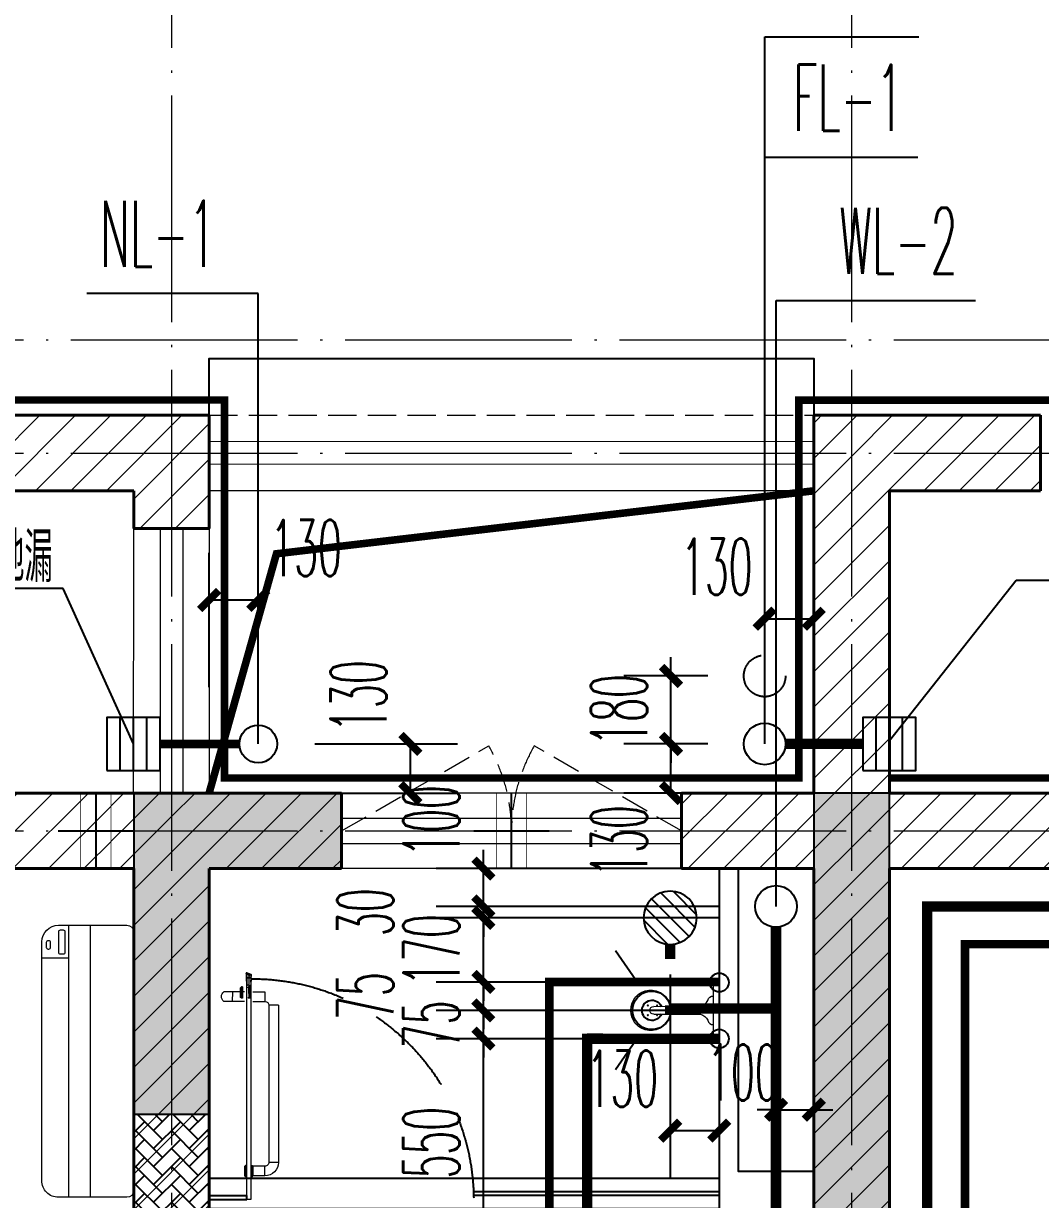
# Model space of a CAD drawing. Extents: x 27938 to 650306, y -92720 to 1524912.
# Drawn here: x 276525 to 279217, y 112030 to 115143 of the extents above; entities that cross this region are included whole.
import ezdxf

# ---------------------------------------------------------------- set-up
doc = ezdxf.new("R2010")
doc.units = 0
doc.header["$LTSCALE"] = 1000
doc.header["$MEASUREMENT"] = 0
doc.linetypes.add('DASH', pattern=[0.35, 0.25, -0.1])
doc.linetypes.add('DOTE', pattern=[2.42, 2, -0.2, 0.02, -0.2])
for name, color, linetype in [('COLUMN', 9, 'Continuous'), ('DIM_凝结', 3, 'Continuous'), ('DIM_废水', 3, 'Continuous'), ('DIM_污水', 3, 'Continuous'), ('DIM_雨水', 3, 'Continuous'), ('EQUIP_地漏', 7, 'Continuous'), ('IP-bath&kitchen-JOHNSON', 4, 'Continuous'), ('P-bath&kitchen-JOHNSON', 4, 'Continuous'), ('PIPE-凝结', 150, 'N'), ('PIPE-废水', 31, 'F'), ('PIPE-污水', 2, 'W'), ('PIPE-热给水', 5, 'RJ1'), ('PIPE-给水', 3, 'J1'), ('TWT_DIM', 3, 'Continuous'), ('TWT_LEAD', 3, 'Continuous'), ('VPIPE-凝结', 150, 'Continuous'), ('VPIPE-废水', 31, 'Continuous'), ('VPIPE-污水', 2, 'W'), ('VPIPE-热给水', 5, 'RJ1'), ('VPIPE-给水', 3, 'TG_J'), ('VPIPE-雨水', 4, 'DASH'), ('保温', 6, 'Continuous'), ('机电标识类', 1, 'Continuous'), ('看线', 251, 'Continuous')]:
    doc.layers.add(name, color=color, linetype=linetype)
for name, color, linetype, lineweight in [('DOTE', 19, 'DOTE', 9), ('LVTRY', 1, 'Continuous', 13), ('PUB_HATCH', 8, 'Continuous', 9), ('WALL', 9, 'Continuous', 40), ('WINDOW', 8, 'Continuous', 15), ('平面-栏杆', 135, 'Continuous', 15), ('平面-看线', 45, 'Continuous', 15), ('平面-空调室内机', 176, 'Continuous', 9), ('平面-空调预留孔', 173, 'Continuous', 15), ('空调', 76, 'Continuous', 13)]:
    doc.layers.add(name, color=color, linetype=linetype, lineweight=lineweight)
doc.styles.add('_TCH_DIM_T3', font='SIMPLEX.shx', dxfattribs={"width": 0.494118, "bigfont": 'GBCBIG.shx'})
doc.styles.add('_TWT_SERIAL', font='simplex.shx', dxfattribs={"width": 0.6, "oblique": 10, "height": 3, "bigfont": 'aadri.shx'})
doc.styles.get("Standard").update_dxf_attribs({"font": 'gbenor.shx', "bigfont": 'gbcbig.shx'})
doc.styles.add('TG_LINETYPE', font='SIMPLEX', dxfattribs={"width": 0.8, "height": 3, "bigfont": 'HZTXT'})
doc.linetypes.add('F', pattern='A,3,-0.2,["F",Standard,S=0.25,R=0,X=-0.1,Y=-0.115],-0.2', length=3.4)
doc.linetypes.add('J1', pattern='A,3,-0.2,["J1",Standard,S=0.25,R=0,X=-0.1,Y=-0.115],-0.35', length=3.55)
doc.linetypes.add('N', pattern='A,3,-0.2,["N",Standard,S=0.25,R=0,X=-0.1,Y=-0.115],-0.2', length=3.4)
doc.linetypes.add('RJ1', pattern='A,3,-0.2,["RJ1",Standard,S=0.25,R=0,X=-0.1,Y=-0.115],-0.5', length=3.7)
doc.linetypes.add('TG_J', pattern='A,2,-0.22,["J",TG_LINETYPE,S=0.1,R=0,X=-0.18,Y=-0.15],0', length=2.22)
doc.linetypes.add('W', pattern='A,3,-0.2,["W",Standard,S=0.25,R=0,X=-0.1,Y=-0.115],-0.2', length=3.4)
doc.dimstyles.new('_TWT_ARCH&&50', dxfattribs={"dimtxt": 148.75, "dimasz": 50, "dimexe": 125, "dimexo": 150, "dimgap": 63.125, "dimtad": 1, "dimdec": 0, "dimzin": 0, "dimdsep": 46, "dimtxsty": '_TCH_DIM_T3', "dimblk": 'ARCHTICK', "dimcen": 0.09, "dimclrt": 7, "dimazin": 2, "dimtfac": 1, "dimtdec": 0, "dimtix": 1, "dimtmove": 2, "dimatfit": 3, "dimfxl": 1, "dimtolj": 1, "dimtzin": 0, "dimarcsym": 0})
pattern_1 = [(45, (0, 47.75), (-47.022601, 47.022601), [])]

# ---------------------------------------------------------------- blocks, each defined once
blk = doc.blocks.new('FGDGDRGSDGDG')
at = {"layer": 'DOTE', "linetype": 'DOTE', "ltscale": 0.3}
for p, q in [((494982.5, 529998.5), (494982.5, 522348.5)), ((496782.5, 529998.5), (496782.5, 513948.5)), ((488182.5, 526448.5), (546982.5, 526448.5)), ((488182.5, 526148.5), (546982.5, 526148.5)), ((488182.5, 525148.5), (546982.5, 525148.5))]:
    blk.add_line(p, q, dxfattribs=at)
blk = doc.blocks.new('rrrrrrrrrrrra')
at = {"color": 0}
for p, q in [((252.6, 483.7), (-87.4, 483.7)), ((-112.4, 458.7), (-112.4, 324.3)), ((277.6, 324.3), (277.6, 458.7)), ((-112.4, 324.3), (-63.7, -103.4)), ((277.6, 324.3), (227.5, -115.6)), ((-59.1, 271.1), (224.3, 271.1)), ((-20.6, 232.4), (-34.2, 153.6)), ((185.8, 232.4), (-20.6, 232.4)), ((185.8, 232.4), (199.4, 153.6)), ((191.3, 200.5), (-26.1, 200.5))]:
    blk.add_line(p, q, dxfattribs=at)
for centre, radius, start, end in [((-87.4, 458.7), 25, 90, 180), ((252.6, 458.7), 25, 0, 90), ((-59.1, 324.3), 53.3, 180, 270), ((224.3, 324.3), 53.3, 270, 0), ((-322.6, 209.8), 293.8, 333.5369, 351.4828), ((487.8, 209.8), 293.8, 188.5172, 206.4631), ((149, -3.2), 224.1, 158.5202, 180), ((16.2, -3.2), 224.1, 0, 21.4798), ((83.8, -63.6), 152.8, 195.0773, 340.1181)]:
    blk.add_arc(centre, radius, start, end, dxfattribs=at)
blk = doc.blocks.new('A$C1E0F638F')
at = {"color": 0}
for points in [[(499.7, 435.1), (499.7, 85.1), (0, 85.1), (0, 435.1)], [(269.9, 30), (229.9, 30), (229.9, 195), (269.9, 195)], [(119.9, 0), (179.9, 0), (179.9, 60), (119.9, 60)], [(146.9, 55), (152.9, 55), (152.9, 5), (146.9, 5)], [(379.9, 0), (319.9, 0), (319.9, 60), (379.9, 60)], [(352.9, 55), (346.9, 55), (346.9, 5), (352.9, 5)], [(229.9, 30), (269.9, 30), (269.9, 10), (229.9, 10)]]:
    blk.add_lwpolyline(points, close=True, dxfattribs=at)
blk.add_lwpolyline([(269.9, 60), (279.9, 60), (279.9, 0), (219.9, 0), (219.9, 60), (229.9, 60)], dxfattribs=at)
blk.add_circle((249.9, 236.3), 26, dxfattribs=at)
blk = doc.blocks.new('135')
blk.add_hatch(color=0).paths.add_polyline_path([(4.8, 1.8), (3.6, -1), (-4.7, 2.5), (-3.5, 5.3)])
at = {"color": 0}
for p, q in [((0, 0), (0, 39.1)), ((5, 10.9), (5, 32.3)), ((-6.3, 2.6), (5.4, -2.3)), ((-5.7, 2.9), (-5.2, 2.7)), ((-5.6, 18.9), (-3.4, 19.4)), ((-3.4, 19.4), (-5.5, 19.4)), ((5.2, 10.9), (-5.3, 10.9)), ((5.2, 9.7), (-5.2, 9.7)), ((-5.2, 2.7), (-3.8, 5.9)), ((-5, 10.9), (-5, 30.5)), ((-3.8, 5.9), (5.4, 2.1)), ((5.6, 18.9), (3.4, 19.3)), ((3.4, 19.3), (5.6, 19.3)), ((4.1, -1.2), (5.4, 2.1)), ((4.1, -1.2), (5.7, -1.8))]:
    blk.add_line(p, q, dxfattribs=at)
for centre, radius, start, end in [((6.2, 15.8), 13.5, 151.0147, 204.8403), ((13.5, 4.2), 20.5, 163.0924, 182.0012), ((-6, 3.6), 1, 184.2275, 248.4661), ((8.6, 15.5), 14.6, 166.278, 198.0953), ((13.5, 4.2), 19.5, 163.7443, 182.5269), ((-5.5, 3.3), 0.5, 181.9385, 247.2597), ((-5.2, 22.1), 0.5, 335.7643, 151.0147), ((3.8, 18.1), 9.42, 155.7643, 171.9773), ((5.2, 22.3), 0.5, 29.8425, 204.574), ((-5.9, 17.2), 11.7, 10.475, 24.574), ((29.1, 6.7), 24, 172.9439, 199.2318), ((-6.3, 15.4), 12.4, 338.6449, 16.0476), ((-6, 15.8), 13.4, 334.9111, 29.8425), ((26.4, 6.3), 20.6, 169.1454, 199.9526), ((5.9, -1.2), 1.17, 247.4597, 19.9526), ((5.9, -1.4), 0.5, 247.4597, 19.2318)]:
    blk.add_arc(centre, radius, start, end, dxfattribs=at)
blk.add_open_spline([(-5, 30.5), (-4.1, 31.3), (-2.3, 33), (0.9, 29.2), (3.5, 31.1), (5, 32.3)], degree=3, knots=[0, 0, 0, 0, 3.066329, 6.218313, 11.124135, 11.124135, 11.124135, 11.124135], dxfattribs=at)
blk = doc.blocks.new('SDFAWERAWER')
at = {"layer": 'LVTRY', "color": 0}
for p, q in [((593987.8, -1242190.5), (593978.2, -1242214)), ((594017.1, -1242202.5), (593987.8, -1242190.5)), ((594015.8, -1242220.4), (594027.2, -1242192.7)), ((594022.6, -1242211.4), (594029.8, -1242193.8)), ((594025.4, -1242210.8), (594031.1, -1242196.8)), ((594027.2, -1242192.7), (594033, -1242195.1)), ((594029.8, -1242193.8), (594031.1, -1242196.8)), ((594032.2, -1242197.2), (594033, -1242195.1)), ((594033, -1242195.1), (594034, -1242197.4)), ((594033.8, -1242197.9), (594034, -1242197.4)), ((593941.2, -1242210.1), (593783.7, -1242594.8)), ((593964.6, -1242219.7), (593807.2, -1242604.4)), ((593941.2, -1242210.1), (593964.6, -1242219.7)), ((594007.5, -1242226), (593978.2, -1242214)), ((594015.8, -1242220.4), (594021.7, -1242222.8)), ((594025.7, -1242203.9), (594018.5, -1242221.5)), ((594018.5, -1242221.5), (594021.5, -1242220.3)), ((594025.4, -1242210.8), (594021.5, -1242220.3)), ((594022.6, -1242220.7), (594021.7, -1242222.8)), ((594021.7, -1242222.8), (594023.9, -1242221.9)), ((594024.2, -1242221.4), (594023.9, -1242221.9)), ((594047.3, -1242200.9), (594035.9, -1242228.7)), ((594035.9, -1242228.7), (594038.6, -1242229.7)), ((594037.3, -1242210.8), (594088, -1242231.6)), ((594038.6, -1242229.7), (594045.2, -1242213.6)), ((594038.6, -1242229.7), (594041.6, -1242228.5)), ((594041.6, -1242228.5), (594051.2, -1242205)), ((594049.9, -1242202), (594043.3, -1242218.2)), ((594047.3, -1242200.9), (594049.9, -1242202)), ((594049.9, -1242202), (594051.2, -1242205)), ((594057.1, -1242246.3), (594066.7, -1242222.8)), ((594027.7, -1242234.3), (594078.4, -1242255)), ((593783.7, -1242594.8), (593807.2, -1242604.4)), ((593803.2, -1242641.3), (593812.8, -1242617.9)), ((593812.8, -1242617.9), (593842.2, -1242629.9)), ((593842.2, -1242629.9), (593832.6, -1242653.3)), ((593845.2, -1242628.6), (593833.8, -1242656.3)), ((593847.8, -1242629.7), (593836.5, -1242657.4)), ((593845.2, -1242628.6), (593842.2, -1242629.9)), ((593847.8, -1242629.7), (593845.2, -1242628.6)), ((593803.2, -1242641.3), (593832.6, -1242653.3)), ((593833.8, -1242656.3), (593832.6, -1242653.3)), ((593836.5, -1242657.4), (593833.8, -1242656.3)), ((593847.1, -1242661.8), (593858.5, -1242634.1)), ((593847.1, -1242661.8), (593849.8, -1242662.9)), ((593849.8, -1242662.9), (593861.2, -1242635.2)), ((593852.1, -1242661.9), (593862.1, -1242637.4)), ((593858.5, -1242634.1), (593861.2, -1242635.2)), ((593861.2, -1242635.2), (593862.1, -1242637.4))]:
    blk.add_line(p, q, dxfattribs=at)
blk.add_lwpolyline([(593823.5, -1242717), (594045.8, -1242173.9), (594036.5, -1242170.2), (593814.2, -1242713.2)], close=True, dxfattribs=at)
blk.add_arc((594075.3, -1242240), 15.3, 281.7932, 33.7019, dxfattribs=at)
for centre, major_axis, start_param, end_param in [((593974.2, -1242223.6), (3.93, 9.6), 0, 1.570796), ((593816.8, -1242608.3), (13.5, 33.1), 1.570796, 3.141593), ((593816.8, -1242608.3), (3.93, 9.6), 1.570796, 3.141593)]:
    blk.add_ellipse(centre, major_axis=major_axis, ratio=1, start_param=start_param, end_param=end_param, dxfattribs=at)
at = {"layer": 'P-bath&kitchen-JOHNSON', "color": 0, "linetype": 'DASH'}
blk.add_arc((593809.8, -1242714), 586.2, 67.5369, 157.1325, dxfattribs=at)
at = {"layer": 'LVTRY', "color": 8, "xscale": -1, "rotation": 157.7329157530927}
blk.add_blockref('135', (594045.3, -1242161.9), dxfattribs=at)
blk = doc.blocks.new('A$C5DCB2F21')
at = {"layer": 'IP-bath&kitchen-JOHNSON', "color": 0}
for p, q in [((-68.3, -213.2), (-157.7, -275)), ((68.2, -213.2), (157.6, -275)), ((-0.1, -261.4), (-0.1, -424.7))]:
    blk.add_line(p, q, dxfattribs=at)
for centre, major_axis, ratio, start_param, end_param in [((0, -178.8), (-51, 0), 0.990052, -1.36297, 4.504563), ((0, -177.8), (-26.8, 0), 0.994812, -1.167677, 4.309269)]:
    blk.add_ellipse(centre, major_axis=major_axis, ratio=ratio, start_param=start_param, end_param=end_param, dxfattribs=at)
at = {"layer": 'LVTRY', "color": 0}
for p, q in [((73.6, 0), (-73.6, 0)), ((-10.5, -173.5), (-10.5, -49.3)), ((10.6, -173.5), (10.6, -49.3))]:
    blk.add_line(p, q, dxfattribs=at)
blk.add_lwpolyline([(73.6, 0), (73.6, -15.8), (-73.6, -15.8), (-73.6, 0)], dxfattribs=at)
for points in [[(-26.3, -30.7, -0.364142), (-37.8, -15.8, -0.020495)], [(-10.5, -49.4, 0.214893), (-26.3, -30.7, 7.649644)], [(10.6, -49.3, -0.21439), (26.3, -30.7, -7.649644)], [(26.3, -30.7, 0.364142), (37.8, -15.8, 0.020495)]]:
    blk.add_lwpolyline(points, format="xyb", dxfattribs=at)
blk.add_arc((0, -173.5), 10.5, 180, 0, dxfattribs=at)
for centre, major_axis, ratio, start_param, end_param in [((0, -181.3), (53.6, 0), 0.987577, 1.76809, 7.656688), ((-12.4, -164.7), (0, 1.43), 0.85, -1.570796, 4.712389), ((12.5, -164.7), (0, 1.43), 0.85, 4.712389, 10.995574), ((-12.4, -189.2), (0, 1.43), 0.85, 4.712389, 10.995574), ((12.5, -189.2), (0, 1.43), 0.85, 4.712389, 10.995574)]:
    blk.add_ellipse(centre, major_axis=major_axis, ratio=ratio, start_param=start_param, end_param=end_param, dxfattribs=at)
blk = doc.blocks.new('FSFSFSFS')
at = {"layer": 'IP-bath&kitchen-JOHNSON', "color": 0}
for p, q in [((496432.4, 524228.1), (495082.4, 524228.1)), ((495082.4, 524183.1), (495182.4, 524183.1)), ((495082.4, 524173.1), (495182.4, 524173.1)), ((495182.4, 524173.1), (495182.4, 524183.1)), ((496432.4, 524193.1), (495782.4, 524193.1)), ((495782.4, 524183.1), (495782.4, 524193.1)), ((496432.4, 524183.1), (495782.4, 524183.1)), ((496432.4, 524148.1), (495082.4, 524148.1))]:
    blk.add_line(p, q, dxfattribs=at)
for points in [[(496432.4, 525048.5), (496432.4, 524148.1), (496682.4, 524148.1)], [(496482.4, 525048.5), (496482.4, 524248.1), (496682.4, 524248.1)]]:
    blk.add_lwpolyline(points, dxfattribs=at)
at = {"layer": 'LVTRY', "color": 0}
blk.add_lwpolyline([(496082.4, 522448.5), (496682.4, 522448.5), (496682.4, 523348.5), (496082.4, 523348.5)], close=True, dxfattribs=at)
at = {"layer": 'IP-bath&kitchen-JOHNSON', "color": 8, "xscale": -1}
for name, p, rotation in [('A$C5DCB2F21', (496432.4, 524673.5), 269.991511475553), ('SDFAWERAWER', (1515500.9, 1449333.6), 337.7402306568929)]:
    blk.add_blockref(name, p, dxfattribs=dict(at, rotation=rotation))
at = {"layer": 'LVTRY', "color": 8, "extrusion": (0, 0, -1), "zscale": -1, "rotation": 90.00000000000001}
blk.add_blockref('rrrrrrrrrrrra', (-496198.6, 523665.7), dxfattribs=at)
at = {"layer": 'LVTRY', "color": 8, "rotation": 90.00000000000001}
blk.add_blockref('A$C1E0F638F', (496617.5, 522648.8), dxfattribs=at)
blk = doc.blocks.new('gdfgdgdgr')
at = {"layer": 'PUB_HATCH'}
for points in [[(482527.4, 529113.9), (482527.4, 529313.9), (481977.4, 529313.9), (481977.4, 528463.9), (482177.4, 528463.9), (482177.4, 529113.9)], [(483977.5, 529313.9), (483777.5, 529313.9), (483777.5, 529113.9), (483777.5, 529113.9), (483777.5, 526513.9), (483377.5, 526513.9), (483377.5, 526313.9), (483977.5, 526313.9)]]:
    blk.add_hatch(color=256, dxfattribs=at).paths.add_polyline_path(points)
at = {"layer": 'COLUMN', "color": 8}
for p, q in [((482527.4, 529313.9), (481977.4, 529313.9)), ((481977.4, 529313.9), (481977.4, 528463.9)), ((482527.4, 529113.9), (482527.4, 529313.9)), ((483977.5, 529313.9), (483777.5, 529313.9)), ((483777.5, 529313.9), (483777.5, 529113.9)), ((483977.5, 526313.9), (483977.5, 529313.9)), ((482177.4, 528463.9), (482177.4, 529113.9)), ((482177.4, 529113.9), (482527.4, 529113.9)), ((483777.5, 529113.9), (483777.5, 529113.9)), ((483777.5, 529113.9), (483777.5, 526513.9)), ((481977.4, 528463.9), (482177.4, 528463.9))]:
    blk.add_line(p, q, dxfattribs=at)
blk = doc.blocks.new('dongkong')
at = {"color": 0}
blk.add_wipeout([(-603756, 210771), (-603756, 210570.8), (-603836, 210570.8), (-603836, 210771)], dxfattribs=at)
at = {"layer": '机电标识类', "color": 0, "linetype": 'DASH', "ltscale": 400}
for p, q in [((-603796, 210771), (-603796, 210570.8)), ((-603896, 210670.7), (-603696, 210670.7))]:
    blk.add_line(p, q, dxfattribs=at)
at = {"layer": '空调', "color": 0, "linetype": 'DASH', "const_width": 2}
blk.add_lwpolyline([(-603756, 210771), (-603756, 210570.8), (-603836, 210570.8), (-603836, 210771)], close=True, dxfattribs=at)
blk = doc.blocks.new('A$C001338C2')
at = {"color": 0}
for p, q in [((845, 303.6), (55, 303.6)), ((109.1, 214.8), (109.1, 303.6)), ((0, 248.6), (0, 22)), ((900, 22), (900, 248.6)), ((22, 0), (878, 0))]:
    blk.add_line(p, q, dxfattribs=at)
at = {"color": 0, "lineweight": 5}
for p, q in [((900, 214.8), (0, 214.8)), ((900, 143.2), (0, 143.2))]:
    blk.add_line(p, q, dxfattribs=at)
at = {"color": 0}
for points in [[(73.1, 275), (56.8, 275, -0.414214), (51.3, 280.5), (51.3, 283.4, -0.414214), (56.8, 288.9), (73.1, 288.9, -0.414214), (78.6, 283.4), (78.6, 280.5, -0.414214)], [(89.2, 226.4), (22.2, 226.4, -0.414214), (16.7, 231.9), (16.7, 243.1, -0.414214), (22.2, 248.6), (89.2, 248.6, -0.414214), (94.7, 243.1), (94.7, 231.9, -0.414214)]]:
    blk.add_lwpolyline(points, format="xyb", close=True, dxfattribs=at)
for centre, radius, start, end in [((55, 248.6), 55, 90, 180), ((845, 248.6), 55, 360, 90), ((22, 22), 22, 180, 270), ((878, 22), 22, 270, 360)]:
    blk.add_arc(centre, radius, start, end, dxfattribs=at)
blk = doc.blocks.new('A$C263B1184')
at = {"layer": '保温', "linetype": 'ByBlock', "ltscale": 10}
h = blk.add_hatch(dxfattribs=at)
h.set_pattern_fill('AR-HBONE', color=251, scale=55)
h.set_pattern_definition([(45, (-1017960.394, -343310.663), (0, 47.4157523), [100.584, -33.528]), (135, (-1017936.686, -343286.955), (3e-15, 47.4157523), [100.584, -33.528])])
h.paths.add_polyline_path([(-8700, 6200), (-8700, 8350), (-8900, 8350), (-8900, 6200)])
blk = doc.blocks.new('A$C12C278E8')
at = {"color": 8}
blk.add_wipeout([(-59.8, 0.3), (-59.8, -199.9), (-139.8, -199.9), (-139.8, 0.3)], dxfattribs=at)
at = {"layer": '机电标识类', "color": 8, "linetype": 'DASH', "ltscale": 400}
for p, q in [((-99.8, 0.3), (-99.8, -199.9)), ((-199.8, -100), (0.2, -100))]:
    blk.add_line(p, q, dxfattribs=at)
at = {"layer": '空调', "color": 8, "linetype": 'DASH', "const_width": 2}
blk.add_lwpolyline([(-59.8, 0.3), (-59.8, -199.9), (-139.8, -199.9), (-139.8, 0.3)], close=True, dxfattribs=at)
blk = doc.blocks.new('$TwtSys$00000137')
at = {"color": 7}
for p, q in [((-46.875, -93.75), (-46.875, 93.75)), ((0, -93.75), (0, 93.75)), ((46.875, -93.75), (46.875, 93.75))]:
    blk.add_line(p, q, dxfattribs=at)
blk.add_lwpolyline([(-93.75, -93.75), (93.75, -93.75), (93.75, 93.75), (-93.75, 93.75)], close=True, dxfattribs=at)
blk = doc.blocks.new('_ArchTick')
at = {"color": 0, "linetype": 'ByBlock', "const_width": 0.4}
blk.add_lwpolyline([(-0.5, -0.5), (0.5, 0.5)], dxfattribs=at)
blk = doc.blocks.new('*D471')
at = {"layer": 'Defpoints', "color": 0}
for p in [(277146.3, 113617.1), (277016.3, 113235.9), (277146.3, 113235.9)]:
    blk.add_point(p, dxfattribs=at)
at = {"layer": 'TWT_DIM', "color": 0, "lineweight": -2}
for p, q in [((277016.3, 113385.9), (277016.3, 113742.1)), ((277146.3, 113385.9), (277146.3, 113742.1)), ((277016.3, 113617.1), (277146.3, 113617.1))]:
    blk.add_line(p, q, dxfattribs=at)
at = {"layer": 'TWT_DIM', "color": 0, "lineweight": -2, "xscale": 50, "yscale": 50, "zscale": 50, "rotation": 180}
blk.add_blockref('_ArchTick', (277016.3, 113617.1), dxfattribs=at)
at = {"layer": 'TWT_DIM', "color": 0, "lineweight": -2, "xscale": 50, "yscale": 50, "zscale": 50}
blk.add_blockref('_ArchTick', (277146.3, 113617.1), dxfattribs=at)
at = {"layer": 'TWT_DIM', "color": 7, "insert": (277272.9, 113754.6), "char_height": 148.75, "attachment_point": 5, "style": '_TCH_DIM_T3'}
blk.add_mtext('\\A1;130', dxfattribs=at)
blk = doc.blocks.new('*D472')
at = {"layer": 'Defpoints', "color": 0}
for p in [(278238.6, 113415.9), (278486.6, 113415.9), (278486.6, 113235.9)]:
    blk.add_point(p, dxfattribs=at)
at = {"layer": 'TWT_DIM', "color": 0, "lineweight": -2}
for p, q in [((278238.6, 113415.9), (278238.6, 113465.9)), ((278336.6, 113415.9), (278113.6, 113415.9)), ((278238.6, 113235.9), (278238.6, 113415.9)), ((278336.6, 113235.9), (278113.6, 113235.9)), ((278238.6, 113235.9), (278238.6, 113185.9))]:
    blk.add_line(p, q, dxfattribs=at)
at = {"layer": 'TWT_DIM', "color": 0, "lineweight": -2, "xscale": 50, "yscale": 50, "zscale": 50}
for p, rotation in [((278238.6, 113415.9), 270), ((278238.6, 113235.9), 90)]:
    blk.add_blockref('_ArchTick', p, dxfattribs=dict(at, rotation=rotation))
at = {"layer": 'TWT_DIM', "color": 7, "insert": (278101.1, 113325.9), "char_height": 148.75, "attachment_point": 5, "rotation": 90, "style": '_TCH_DIM_T3'}
blk.add_mtext('\\A1;180', dxfattribs=at)
blk = doc.blocks.new('*D473')
at = {"layer": 'Defpoints', "color": 0}
for p in [(278238.6, 113235.9), (278486.6, 113235.9), (278486.6, 113105.9)]:
    blk.add_point(p, dxfattribs=at)
at = {"layer": 'TWT_DIM', "color": 0, "lineweight": -2}
for p, q in [((278336.6, 113235.9), (278113.6, 113235.9)), ((278238.6, 113105.9), (278238.6, 113235.9)), ((278336.6, 113105.9), (278113.6, 113105.9))]:
    blk.add_line(p, q, dxfattribs=at)
at = {"layer": 'TWT_DIM', "color": 0, "lineweight": -2, "xscale": 50, "yscale": 50, "zscale": 50}
for p, rotation in [((278238.6, 113235.9), 90), ((278238.6, 113105.9), 270)]:
    blk.add_blockref('_ArchTick', p, dxfattribs=dict(at, rotation=rotation))
at = {"layer": 'TWT_DIM', "color": 7, "insert": (278101.1, 112979.2), "char_height": 148.75, "attachment_point": 5, "rotation": 90, "style": '_TCH_DIM_T3'}
blk.add_mtext('\\A1;130', dxfattribs=at)
blk = doc.blocks.new('*D474')
at = {"layer": 'Defpoints', "color": 0}
for p in [(278616.4, 113567.5), (278486.6, 113235.9), (278616.4, 113235.9)]:
    blk.add_point(p, dxfattribs=at)
at = {"layer": 'TWT_DIM', "color": 0, "lineweight": -2}
for p, q in [((278486.6, 113385.9), (278486.6, 113692.5)), ((278616.4, 113385.9), (278616.4, 113692.5)), ((278486.6, 113567.5), (278616.4, 113567.5))]:
    blk.add_line(p, q, dxfattribs=at)
at = {"layer": 'TWT_DIM', "color": 0, "lineweight": -2, "xscale": 50, "yscale": 50, "zscale": 50, "rotation": 180}
blk.add_blockref('_ArchTick', (278486.6, 113567.5), dxfattribs=at)
at = {"layer": 'TWT_DIM', "color": 0, "lineweight": -2, "xscale": 50, "yscale": 50, "zscale": 50}
blk.add_blockref('_ArchTick', (278616.4, 113567.5), dxfattribs=at)
at = {"layer": 'TWT_DIM', "color": 7, "insert": (278360, 113705), "char_height": 148.75, "attachment_point": 5, "style": '_TCH_DIM_T3'}
blk.add_mtext('\\A1;130', dxfattribs=at)
blk = doc.blocks.new('*D475')
at = {"layer": 'Defpoints', "color": 0}
for p in [(278236.5, 112775.9), (278366.5, 112775.9), (278366.5, 112212.5)]:
    blk.add_point(p, dxfattribs=at)
at = {"layer": 'TWT_DIM', "color": 0, "lineweight": -2}
for p, q in [((278236.5, 112625.9), (278236.5, 112087.5)), ((278366.5, 112625.9), (278366.5, 112087.5)), ((278236.5, 112212.5), (278366.5, 112212.5))]:
    blk.add_line(p, q, dxfattribs=at)
at = {"layer": 'TWT_DIM', "color": 0, "lineweight": -2, "xscale": 50, "yscale": 50, "zscale": 50, "rotation": 180}
blk.add_blockref('_ArchTick', (278236.5, 112212.5), dxfattribs=at)
at = {"layer": 'TWT_DIM', "color": 0, "lineweight": -2, "xscale": 50, "yscale": 50, "zscale": 50}
blk.add_blockref('_ArchTick', (278366.5, 112212.5), dxfattribs=at)
at = {"layer": 'TWT_DIM', "color": 7, "insert": (278109.9, 112350), "char_height": 148.75, "attachment_point": 5, "style": '_TCH_DIM_T3'}
blk.add_mtext('\\A1;130', dxfattribs=at)
blk = doc.blocks.new('*D476')
at = {"layer": 'Defpoints', "color": 0}
for p in [(277146.3, 113235.9), (277549, 113235.9), (277146.3, 113105.9)]:
    blk.add_point(p, dxfattribs=at)
at = {"layer": 'TWT_DIM', "color": 0, "lineweight": -2}
for p, q in [((277296.3, 113235.9), (277674, 113235.9)), ((277549, 113105.9), (277549, 113235.9)), ((277296.3, 113105.9), (277674, 113105.9))]:
    blk.add_line(p, q, dxfattribs=at)
at = {"layer": 'TWT_DIM', "color": 0, "lineweight": -2, "xscale": 50, "yscale": 50, "zscale": 50}
for p, rotation in [((277549, 113235.9), 90), ((277549, 113105.9), 270)]:
    blk.add_blockref('_ArchTick', p, dxfattribs=dict(at, rotation=rotation))
at = {"layer": 'TWT_DIM', "color": 7, "insert": (277411.5, 113362.5), "char_height": 148.75, "attachment_point": 5, "rotation": 90, "style": '_TCH_DIM_T3'}
blk.add_mtext('\\A1;130', dxfattribs=at)
blk = doc.blocks.new('*D477')
at = {"layer": 'Defpoints', "color": 0}
for p in [(278516.6, 112805.9), (278616.7, 112805.9), (278616.7, 112268)]:
    blk.add_point(p, dxfattribs=at)
at = {"layer": 'TWT_DIM', "color": 0, "lineweight": -2}
for p, q in [((278516.6, 112655.9), (278516.6, 112143)), ((278616.7, 112655.9), (278616.7, 112143)), ((278516.6, 112268), (278466.6, 112268)), ((278516.6, 112268), (278616.7, 112268)), ((278616.7, 112268), (278666.7, 112268))]:
    blk.add_line(p, q, dxfattribs=at)
at = {"layer": 'TWT_DIM', "color": 0, "lineweight": -2, "xscale": 50, "yscale": 50, "zscale": 50}
for p, rotation in [((278516.6, 112268), 0.002818958093193657), ((278616.7, 112268), 180.0028189580932)]:
    blk.add_blockref('_ArchTick', p, dxfattribs=dict(at, rotation=rotation))
at = {"layer": 'TWT_DIM', "color": 7, "insert": (278429.1, 112366.4), "char_height": 148.75, "attachment_point": 5, "rotation": 0.0028, "style": '_TCH_DIM_T3'}
blk.add_mtext('\\A1;100', dxfattribs=at)
blk = doc.blocks.new('*D487')
at = {"layer": 'Defpoints', "color": 0}
for p in [(277742.1, 112455.9), (278516.6, 112455.9), (278516.6, 111905.5)]:
    blk.add_point(p, dxfattribs=at)
at = {"layer": 'TWT_DIM', "color": 0, "lineweight": -2}
for p, q in [((278366.6, 112455.9), (277617.1, 112455.9)), ((277742.1, 111905.5), (277742.1, 112455.9)), ((278366.6, 111905.5), (277617.1, 111905.5))]:
    blk.add_line(p, q, dxfattribs=at)
at = {"layer": 'TWT_DIM', "color": 0, "lineweight": -2, "xscale": 50, "yscale": 50, "zscale": 50}
for p, rotation in [((277742.1, 112455.9), 90), ((277742.1, 111905.5), 270)]:
    blk.add_blockref('_ArchTick', p, dxfattribs=dict(at, rotation=rotation))
at = {"layer": 'TWT_DIM', "color": 7, "insert": (277604.6, 112180.7), "char_height": 148.75, "attachment_point": 5, "rotation": 90, "style": '_TCH_DIM_T3'}
blk.add_mtext('\\A1;550', dxfattribs=at)
blk = doc.blocks.new('*D488')
at = {"layer": 'Defpoints', "color": 0}
for p in [(277742.1, 112530.8), (278516.6, 112530.8), (278516.6, 112455.9)]:
    blk.add_point(p, dxfattribs=at)
at = {"layer": 'TWT_DIM', "color": 0, "lineweight": -2}
for p, q in [((277742.1, 112530.8), (277742.1, 112580.8)), ((278366.6, 112530.8), (277617.1, 112530.8)), ((277742.1, 112455.9), (277742.1, 112530.8)), ((278366.6, 112455.9), (277617.1, 112455.9)), ((277742.1, 112455.9), (277742.1, 112405.9))]:
    blk.add_line(p, q, dxfattribs=at)
at = {"layer": 'TWT_DIM', "color": 0, "lineweight": -2, "xscale": 50, "yscale": 50, "zscale": 50}
for p, rotation in [((277742.1, 112530.8), 270), ((277742.1, 112455.9), 90)]:
    blk.add_blockref('_ArchTick', p, dxfattribs=dict(at, rotation=rotation))
at = {"layer": 'TWT_DIM', "color": 7, "insert": (277604.6, 112493.3), "char_height": 148.75, "attachment_point": 5, "rotation": 90, "style": '_TCH_DIM_T3'}
blk.add_mtext('\\A1;75', dxfattribs=at)
blk = doc.blocks.new('*D489')
at = {"layer": 'Defpoints', "color": 0}
for p in [(277742.1, 112605.9), (278516.6, 112605.9), (278516.6, 112530.8)]:
    blk.add_point(p, dxfattribs=at)
at = {"layer": 'TWT_DIM', "color": 0, "lineweight": -2}
for p, q in [((277742.1, 112605.9), (277742.1, 112655.9)), ((278366.6, 112605.9), (277617.1, 112605.9)), ((277742.1, 112530.8), (277742.1, 112605.9)), ((278366.6, 112530.8), (277617.1, 112530.8)), ((277742.1, 112530.8), (277742.1, 112480.8))]:
    blk.add_line(p, q, dxfattribs=at)
at = {"layer": 'TWT_DIM', "color": 0, "lineweight": -2, "xscale": 50, "yscale": 50, "zscale": 50}
for p, rotation in [((277742.1, 112605.9), 270), ((277742.1, 112530.8), 90)]:
    blk.add_blockref('_ArchTick', p, dxfattribs=dict(at, rotation=rotation))
at = {"layer": 'TWT_DIM', "color": 7, "insert": (277429.6, 112568.3), "char_height": 148.75, "attachment_point": 5, "rotation": 90, "style": '_TCH_DIM_T3'}
blk.add_mtext('\\A1;75', dxfattribs=at)
blk = doc.blocks.new('*D490')
at = {"layer": 'Defpoints', "color": 0}
for p in [(277742.1, 112775.9), (278516.6, 112775.9), (278516.6, 112605.9)]:
    blk.add_point(p, dxfattribs=at)
at = {"layer": 'TWT_DIM', "color": 0, "lineweight": -2}
for p, q in [((277742.1, 112775.9), (277742.1, 112825.9)), ((278366.6, 112775.9), (277617.1, 112775.9)), ((277742.1, 112605.9), (277742.1, 112775.9)), ((278366.6, 112605.9), (277617.1, 112605.9)), ((277742.1, 112605.9), (277742.1, 112555.9))]:
    blk.add_line(p, q, dxfattribs=at)
at = {"layer": 'TWT_DIM', "color": 0, "lineweight": -2, "xscale": 50, "yscale": 50, "zscale": 50}
for p, rotation in [((277742.1, 112775.9), 270), ((277742.1, 112605.9), 90)]:
    blk.add_blockref('_ArchTick', p, dxfattribs=dict(at, rotation=rotation))
at = {"layer": 'TWT_DIM', "color": 7, "insert": (277604.6, 112690.9), "char_height": 148.75, "attachment_point": 5, "rotation": 90, "style": '_TCH_DIM_T3'}
blk.add_mtext('\\A1;170', dxfattribs=at)
blk = doc.blocks.new('*D491')
at = {"layer": 'Defpoints', "color": 0}
for p in [(277742.1, 112805.9), (278516.6, 112805.9), (278516.6, 112775.9)]:
    blk.add_point(p, dxfattribs=at)
at = {"layer": 'TWT_DIM', "color": 0, "lineweight": -2}
for p, q in [((277742.1, 112805.9), (277742.1, 112855.9)), ((278366.6, 112805.9), (277617.1, 112805.9)), ((277742.1, 112775.9), (277742.1, 112805.9)), ((278366.6, 112775.9), (277617.1, 112775.9)), ((277742.1, 112775.9), (277742.1, 112725.9))]:
    blk.add_line(p, q, dxfattribs=at)
at = {"layer": 'TWT_DIM', "color": 0, "lineweight": -2, "xscale": 50, "yscale": 50, "zscale": 50}
for p, rotation in [((277742.1, 112805.9), 270), ((277742.1, 112775.9), 90)]:
    blk.add_blockref('_ArchTick', p, dxfattribs=dict(at, rotation=rotation))
at = {"layer": 'TWT_DIM', "color": 7, "insert": (277429.6, 112790.9), "char_height": 148.75, "attachment_point": 5, "rotation": 90, "style": '_TCH_DIM_T3'}
blk.add_mtext('\\A1;30', dxfattribs=at)
blk = doc.blocks.new('*D492')
at = {"layer": 'Defpoints', "color": 0}
for p in [(277742.1, 112905.9), (278516.6, 112905.9), (278516.6, 112805.9)]:
    blk.add_point(p, dxfattribs=at)
at = {"layer": 'TWT_DIM', "color": 0, "lineweight": -2}
for p, q in [((277742.1, 112905.9), (277742.1, 112955.9)), ((278366.6, 112905.9), (277617.1, 112905.9)), ((277742.1, 112805.9), (277742.1, 112905.9)), ((278366.6, 112805.9), (277617.1, 112805.9)), ((277742.1, 112805.9), (277742.1, 112755.9))]:
    blk.add_line(p, q, dxfattribs=at)
at = {"layer": 'TWT_DIM', "color": 0, "lineweight": -2, "xscale": 50, "yscale": 50, "zscale": 50}
for p, rotation in [((277742.1, 112905.9), 270), ((277742.1, 112805.9), 90)]:
    blk.add_blockref('_ArchTick', p, dxfattribs=dict(at, rotation=rotation))
at = {"layer": 'TWT_DIM', "color": 7, "insert": (277604.6, 113032.5), "char_height": 148.75, "attachment_point": 5, "rotation": 90, "style": '_TCH_DIM_T3'}
blk.add_mtext('\\A1;100', dxfattribs=at)
blk = doc.blocks.new('$TwtSys$00000141')
for p, q in [((-141.3, 11.5), (-15.1, 137.7)), ((-141.3, 11.5), (-15.1, 137.7)), ((-130.8, -52.6), (52.6, 130.8)), ((-130.8, -52.6), (52.6, 130.8)), ((-99.7, -99.7), (99.7, 99.7)), ((-99.7, -99.7), (99.7, 99.7)), ((-48.5, -130.6), (131.4, 49.3)), ((-48.5, -130.6), (131.4, 49.3)), ((17.1, -138.4), (138.4, -17.1)), ((17.1, -138.4), (138.4, -17.1))]:
    blk.add_line(p, q)
blk.add_circle((0, 0), 141)
blk.add_circle((0, 0), 141)
blk = doc.blocks.new('$WINLIB2D$00000001')
at = {"color": 0}
for points in [[(-0.5, 0.5), (-0.5, -0.5)], [(-0.5, 0.5), (0.5, 0.5)], [(0.5, -0.5), (0.5, 0.5)], [(0.5, 0.1667), (-0.5, 0.1667)], [(0.5, -0.1667), (-0.5, -0.1667)], [(-0.5, -0.5), (0.5, -0.5)]]:
    blk.add_lwpolyline(points, dxfattribs=at)

msp = doc.modelspace()

# ---------------------------------------------------------------- hatches: boundary and pattern name
at = {"layer": 'PIPE-污水'}
for points in [[(278236.5, 112535.9), (278236.5, 112522.1), (278222.7, 112522.1)], [(278236.5, 112535.9), (278222.7, 112535.9), (278222.7, 112522.1)]]:
    msp.add_hatch(color=256, dxfattribs=at).paths.add_polyline_path(points)
at = {"layer": 'PIPE-热给水'}
for points in [[(279016.6, 112705.9), (279016.6, 112717.1), (279005.3, 112717.1)], [(279016.6, 112705.9), (279005.3, 112705.9), (279005.3, 112717.1)], [(277916.7, 112605.9), (277916.7, 112617.1), (277905.4, 112617.1)], [(277916.7, 112605.9), (277905.4, 112605.9), (277905.4, 112617.1)]]:
    msp.add_hatch(color=256, dxfattribs=at).paths.add_polyline_path(points)
at = {"layer": 'PIPE-给水'}
for points in [[(278916.6, 112805.9), (278916.6, 112819.6), (278902.8, 112819.6)], [(278916.6, 112805.9), (278902.8, 112805.9), (278902.8, 112819.6)], [(278016.7, 112455.9), (278016.7, 112469.6), (278002.9, 112469.6)], [(278016.7, 112455.9), (278002.9, 112455.9), (278002.9, 112469.6)]]:
    msp.add_hatch(color=256, dxfattribs=at).paths.add_polyline_path(points)
at = {"layer": 'PUB_HATCH'}
h = msp.add_hatch(dxfattribs=at)
h.set_pattern_fill('普通砖', color=256, scale=50, style=0)
h.set_pattern_definition(pattern_1)
h.paths.add_polyline_path([(276816.6, 113905.9), (277016.6, 114105.9), (276366.5, 114105.9), (276366.5, 113905.9)])
h = msp.add_hatch(dxfattribs=at)
h.set_pattern_fill('普通砖', color=256, scale=50, style=0)
h.set_pattern_definition(pattern_1)
h.paths.add_polyline_path([(277016.6, 114105.9), (276816.6, 113905.9), (276816.6, 113805.9), (277016.6, 113805.9)])
h = msp.add_hatch(dxfattribs=at)
h.set_pattern_fill('普通砖', color=256, scale=50, style=0)
h.set_pattern_definition(pattern_1)
h.paths.add_polyline_path([(279216.6, 114105.9), (278616.6, 114105.9), (278816.6, 113905.9), (279216.6, 113905.9)])

# ---------------------------------------------------------------- linework, layer by layer
at = {"color": 8, "linetype": 'DASH', "ltscale": 0.8, "const_width": 20}
msp.add_lwpolyline([(278816.6, 113145.9), (281776.5, 113145.9), (281776.5, 113905.9)], dxfattribs=at)
at = {"layer": 'DIM_凝结'}
for p, q in [((277146.3, 114428.4), (276692.9, 114428.4)), ((277146.3, 113235.9), (277146.3, 114428.4))]:
    msp.add_line(p, q, dxfattribs=at)
at = {"layer": 'DIM_废水'}
for p, q in [((278486.6, 113235.9), (278486.6, 114788.8)), ((278486.6, 114788.8), (278891.9, 114788.8))]:
    msp.add_line(p, q, dxfattribs=at)
at = {"layer": 'DIM_污水'}
msp.add_line((278516.6, 114409.9), (279044.2, 114409.9), dxfattribs=at)
at = {"layer": 'DIM_雨水'}
for p, q in [((278486.6, 113415.9), (278486.6, 115107.6)), ((278486.6, 115107.6), (278894.9, 115107.6))]:
    msp.add_line(p, q, dxfattribs=at)
at = {"layer": 'PIPE-凝结', "ltscale": 0.5, "const_width": 22.5}
msp.add_lwpolyline([(277096.3, 113235.9), (276886.3, 113235.9)], dxfattribs=at)
at = {"layer": 'PIPE-废水', "ltscale": 0.5, "const_width": 27.5}
msp.add_lwpolyline([(278541.6, 113235.9), (278746.3, 113235.9)], dxfattribs=at)
at = {"layer": 'PIPE-污水', "ltscale": 0.5, "const_width": 27.5}
for points in [[(278516.6, 112750.9), (278516.6, 112535.9)], [(278236.5, 112705.4), (278236.5, 112667.1)], [(278236.5, 112544.6), (278236.5, 112535.9)], [(278236.5, 112535.9), (278516.6, 112535.9)], [(278516.6, 112535.9), (278516.6, 111976)]]:
    msp.add_lwpolyline(points, dxfattribs=at)
at = {"layer": 'PIPE-热给水', "ltscale": 0.5, "const_width": 22.5}
for points in [[(279016.6, 112705.9), (283566.7, 112705.9)], [(279016.6, 112705.9), (279016.6, 109905.9)], [(277916.7, 112605.9), (278366.5, 112605.9)], [(277916.7, 112605.9), (277916.7, 110830.9)]]:
    msp.add_lwpolyline(points, dxfattribs=at)
at = {"layer": 'PIPE-给水', "ltscale": 0.5, "const_width": 27.5}
for points in [[(278916.6, 112805.9), (283505.4, 112805.9)], [(278916.6, 112805.9), (278916.6, 110005.9)], [(278016.7, 112455.9), (278366.5, 112455.7)], [(278016.7, 112455.9), (278016.7, 111805.7)]]:
    msp.add_lwpolyline(points, dxfattribs=at)
at = {"layer": 'TWT_LEAD'}
for p, q in [((278816.6, 113245.3), (279152, 113669.8)), ((279152, 113669.8), (280098.6, 113669.8)), ((276630, 113647.1), (275862.1, 113647.1)), ((276816.3, 113235.9), (276630, 113647.1))]:
    msp.add_line(p, q, dxfattribs=at)
at = {"layer": 'VPIPE-凝结'}
msp.add_circle((277146.3, 113235.9), 50, dxfattribs=at)
at = {"layer": 'VPIPE-废水'}
msp.add_circle((278486.6, 113235.9), 55, dxfattribs=at)
at = {"layer": 'VPIPE-污水'}
msp.add_circle((278516.6, 112805.9), 55, dxfattribs=at)
at = {"layer": 'VPIPE-热给水'}
msp.add_circle((278366.5, 112604.5), 25, dxfattribs=at)
at = {"layer": 'VPIPE-给水'}
msp.add_circle((278366.5, 112455.7), 25, dxfattribs=at)
at = {"layer": 'VPIPE-雨水'}
msp.add_circle((278486.6, 113415.9), 55, dxfattribs=at)
at = {"layer": 'WALL', "color": 8}
for p, q in [((277016.6, 114105.9), (276366.5, 114105.9)), ((277016.6, 114105.9), (277016.6, 113805.9)), ((279216.6, 114105.9), (278616.6, 114105.9)), ((279216.6, 113905.9), (279216.6, 114105.9)), ((276816.6, 113905.9), (276366.5, 113905.9)), ((276816.6, 113905.9), (276816.6, 113805.9)), ((279216.6, 113905.9), (278816.6, 113905.9)), ((277016.6, 113805.9), (276816.6, 113805.9))]:
    msp.add_line(p, q, dxfattribs=at)
at = {"layer": '平面-栏杆', "color": 8}
for points in [[(278616.6, 114035.9), (277016.6, 114036.1)], [(278616.6, 113975.9), (277016.6, 113976.1)], [(276886.6, 113805.8), (276886.3, 113105.9)], [(276946.6, 113805.8), (276946.3, 113105.9)]]:
    msp.add_lwpolyline(points, dxfattribs=at)
at = {"layer": '平面-看线', "color": 8, "linetype": 'DASH', "ltscale": 0.3}
msp.add_line((277016.6, 114106.1), (278616.6, 114105.9), dxfattribs=at)
at = {"layer": '平面-看线', "color": 8}
msp.add_line((276816.3, 113105.8), (276816.6, 113805.8), dxfattribs=at)
for points in [[(278616.6, 113905.9), (277016.6, 113906.1)], [(277016.6, 113805.8), (277016.3, 113105.9)]]:
    msp.add_lwpolyline(points, dxfattribs=at)
at = {"layer": '看线', "color": 8, "ltscale": 0.5}
msp.add_lwpolyline([(277016.6, 114105.9), (277016.6, 114255.9), (278616.6, 114255.8), (278616.6, 114105.8)], dxfattribs=at)

# ---------------------------------------------------------------- block references
msp.add_blockref('FGDGDRGSDGDG', (-218065.9, -412142.6))
at = {"color": 8}
for name, p in [('gdfgdgdgr', (-205160.8, -416208)), ('FSFSFSFS', (-218065.9, -412142.6))]:
    msp.add_blockref(name, p, dxfattribs=at)
at = {"layer": 'EQUIP_地漏'}
for name, p, xscale, yscale, zscale in [('$TwtSys$00000137', (276816.3, 113235.9), 0.75, 0.75, 0.75), ('$TwtSys$00000137', (278816.6, 113235.9), 0.75, 0.75, 0.75), ('$TwtSys$00000141', (278236.5, 112775.9), 0.5, -0.5, 0.5)]:
    msp.add_blockref(name, p, dxfattribs=dict(at, xscale=xscale, yscale=yscale, zscale=zscale))
at = {"layer": '平面-空调预留孔', "color": 8, "xscale": -0.8000000000465648, "yscale": 0.8000000000465648, "zscale": 0.8000000000465646, "rotation": 89.99999976656984}
msp.add_blockref('A$C001338C2', (276816.5, 112756.1), dxfattribs=at)

# ---------------------------------------------------------------- texts
at = {"layer": 'DIM_凝结', "color": 7, "style": '_TWT_SERIAL', "width": 0.48}
msp.add_text('NL-1', height=175, dxfattribs=at).set_placement((276727.9, 114498.4))
at = {"layer": 'DIM_废水', "color": 7, "style": '_TWT_SERIAL', "width": 0.48}
msp.add_text('FL-1', height=175, dxfattribs=at).set_placement((278562.1, 114858.8))
at = {"layer": 'DIM_污水', "color": 7, "style": '_TWT_SERIAL', "width": 0.48}
msp.add_text('WL-2', height=175, dxfattribs=at).set_placement((278684.2, 114479.9))
at = {"layer": 'TWT_LEAD', "color": 7, "style": '_TWT_SERIAL', "width": 0.6}
msp.add_text('侧入式地漏', height=130.91, dxfattribs=at).set_placement((276229.1, 113664.6))

# ---------------------------------------------------------------- dimensions: what is measured, and where the dimension line sits
at = {"layer": 'TWT_DIM'}
for base, p1, p2, angle, picture, middle in [((277146.3, 113617.1), (277016.3, 113235.9), (277146.3, 113235.9), 0, '*D471', (277272.9, 113754.6)), ((278616.4, 113567.5), (278486.6, 113235.9), (278616.4, 113235.9), 0, '*D474', (278360, 113705)), ((278616.7, 112268), (278516.6, 112805.9), (278616.7, 112805.9), 0.0028, '*D477', (278429.1, 112366.4)), ((278366.5, 112212.5), (278236.5, 112775.9), (278366.5, 112775.9), 0, '*D475', (278109.9, 112350)), ((277742.1, 112605.9), (278516.6, 112530.8), (278516.6, 112605.9), 90, '*D489', (277429.6, 112568.3))]:
    dim = msp.add_linear_dim(base=base, p1=p1, p2=p2, angle=angle, dimstyle='_TWT_ARCH&&50', dxfattribs=at)
    dim.commit()
    dim.dimension.update_dxf_attribs({"geometry": picture, "text_midpoint": middle, "dimtype": 129})
for p1, p2, distance, picture, middle in [((278486.6, 113235.9), (278486.6, 113415.9), 248, '*D472', (278101.1, 113325.9)), ((278516.6, 112605.9), (278516.6, 112775.9), 774.5, '*D490', (277604.6, 112690.9)), ((278516.6, 112455.9), (278516.6, 112530.8), 774.5, '*D488', (277604.6, 112493.3)), ((278516.6, 111905.5), (278516.6, 112455.9), 774.5, '*D487', (277604.6, 112180.7))]:
    dim = msp.add_aligned_dim(p1=p1, p2=p2, distance=distance, dimstyle='_TWT_ARCH&&50', dxfattribs=at)
    dim.commit()
    dim.dimension.update_dxf_attribs({"geometry": picture, "text_midpoint": middle})

# ---------------------------------------------------------------- next in the draw order: block references
at = {"layer": '平面-空调室内机', "color": 8, "ltscale": 0.3, "xscale": -1, "rotation": 180}
msp.add_blockref('dongkong', (881612.6, 323676.7), dxfattribs=at)

# ---------------------------------------------------------------- next in the draw order: linework, layer by layer
at = {"layer": 'WINDOW', "color": 8, "linetype": 'DASH', "ltscale": 0.3}
for points in [[(277366.6, 113005.9), (277756.3, 113230.8, -0.131605), (277816.6, 113005.9)], [(278266.6, 113005.9), (277876.8, 113230.8, 0.131605), (277816.6, 113005.9)]]:
    msp.add_lwpolyline(points, format="xyb", dxfattribs=at)

# ---------------------------------------------------------------- next in the draw order: block references
at = {"color": 8}
msp.add_blockref('A$C263B1184', (285716.6, 103905.9), dxfattribs=at)

# ---------------------------------------------------------------- next in the draw order: block references
msp.add_blockref('A$C12C278E8', (276816.3, 113105.8), dxfattribs=at)

# ---------------------------------------------------------------- next in the draw order: hatches: boundary and pattern name
at = {"layer": 'PUB_HATCH'}
h = msp.add_hatch(dxfattribs=at)
h.set_pattern_fill('普通砖', color=256, scale=50, style=0)
h.set_pattern_definition(pattern_1)
h.paths.add_polyline_path([(278816.6, 113905.9), (278616.6, 114105.9), (278616.6, 113105.9), (278716.6, 113005.9), (278816.6, 113105.9)])
h = msp.add_hatch(dxfattribs=at)
h.set_pattern_fill('普通砖', color=256, scale=50, style=0)
h.set_pattern_definition(pattern_1)
h.paths.add_polyline_path([(276916.6, 113105.9), (276166.5, 113105.9), (276166.5, 112905.9), (276816.6, 112905.9), (276916.6, 112972.5)])
h = msp.add_hatch(dxfattribs=at)
h.set_pattern_fill('普通砖', color=256, scale=50, style=0)
h.set_pattern_definition(pattern_1)
h.paths.add_polyline_path([(277016.6, 112905.9), (277366.6, 112905.9), (277366.6, 113105.9), (276916.6, 113105.9), (276916.6, 112972.5)])
h = msp.add_hatch(dxfattribs=at)
h.set_pattern_fill('普通砖', color=256, scale=50, style=0)
h.set_pattern_definition(pattern_1)
h.paths.add_polyline_path([(278616.6, 113105.9), (278266.6, 113105.9), (278266.6, 112905.9), (278616.6, 112905.9), (278716.6, 113005.9)])
h = msp.add_hatch(dxfattribs=at)
h.set_pattern_fill('普通砖', color=256, scale=50, style=0)
h.set_pattern_definition(pattern_1)
h.paths.add_polyline_path([(278816.6, 112905.9), (279416.6, 112905.9), (279416.6, 113105.9), (278816.6, 113105.9), (278716.6, 113005.9)])
h = msp.add_hatch(dxfattribs=at)
h.set_pattern_fill('普通砖', color=256, scale=50, style=0)
h.set_pattern_definition(pattern_1)
h.paths.add_polyline_path([(278716.6, 113005.9), (278616.6, 112905.9), (278616.6, 110305.9), (278816.6, 110105.9), (278816.6, 112905.9)])
h = msp.add_hatch(dxfattribs=at)
h.set_pattern_fill('普通砖', color=256, scale=50, style=0)
h.set_pattern_definition(pattern_1)
h.paths.add_polyline_path([(276916.6, 112972.5), (276816.6, 112905.9), (276816.6, 110205.9), (276916.6, 110205.9), (277016.6, 110305.9), (277016.6, 112905.9)])

# ---------------------------------------------------------------- next in the draw order: linework, layer by layer
at = {"color": 8, "linetype": 'DASH', "ltscale": 0.8, "const_width": 20}
msp.add_lwpolyline([(281776.7, 114145.9), (278576.8, 114145.8), (278576.8, 113145.9), (277056.8, 113145.9), (277057, 114146.2), (273776.8, 114145.8), (273776.8, 113145.9), (271976.7, 113145.9), (271976.8, 104865.9), (274956.8, 104865.9), (274956.8, 105465.9), (282476.7, 105465.9)], dxfattribs=at)
at = {"color": 8, "const_width": 20}
msp.add_lwpolyline([(277016.3, 113105.9), (277194.5, 113739.3), (278616.6, 113905.9)], dxfattribs=at)
at = {"layer": 'DIM_污水'}
msp.add_line((278516.6, 112805.9), (278516.6, 114409.9), dxfattribs=at)
at = {"layer": 'WALL', "color": 8}
for p, q in [((278616.6, 114105.9), (278616.6, 113105.9)), ((278816.6, 113905.9), (278816.6, 113105.9)), ((276916.6, 113105.9), (276166.5, 113105.9)), ((277366.6, 113105.9), (276916.6, 113105.9)), ((277366.6, 112905.9), (277366.6, 113105.9)), ((278616.6, 113105.9), (278266.6, 113105.9)), ((278266.6, 113105.9), (278266.6, 112905.9)), ((279416.6, 113105.9), (278816.6, 113105.9)), ((276166.5, 112905.9), (276816.6, 112905.9)), ((276816.6, 112905.9), (276816.6, 110205.9)), ((277016.6, 112905.9), (277366.6, 112905.9)), ((277016.6, 112905.9), (277016.6, 110305.9)), ((278266.6, 112905.9), (278616.6, 112905.9)), ((278616.6, 112905.9), (278616.6, 110305.9)), ((278816.6, 112905.9), (279416.6, 112905.9)), ((278816.6, 112905.9), (278816.6, 110105.9))]:
    msp.add_line(p, q, dxfattribs=at)
at = {"layer": 'WINDOW', "color": 8, "linetype": 'DASH', "ltscale": 0.3}
for points in [[(277366.6, 113005.9), (277756.3, 113230.8, -0.131605), (277816.6, 113005.9)], [(278266.6, 113005.9), (277876.8, 113230.8, 0.131605), (277816.6, 113005.9)]]:
    msp.add_lwpolyline(points, format="xyb", dxfattribs=at)

# ---------------------------------------------------------------- next in the draw order: block references
at = {"layer": 'WINDOW', "color": 8, "xscale": 900, "yscale": 200, "zscale": 900, "rotation": 180}
msp.add_blockref('$WINLIB2D$00000001', (277816.6, 113005.9), dxfattribs=at)

# ---------------------------------------------------------------- next in the draw order: dimensions: what is measured, and where the dimension line sits
at = {"layer": 'TWT_DIM'}
for base, p1, p2, picture, middle in [((277549, 113235.9), (277146.3, 113105.9), (277146.3, 113235.9), '*D476', (277411.5, 113362.5)), ((278238.6, 113235.9), (278486.6, 113105.9), (278486.6, 113235.9), '*D473', (278101.1, 112979.2)), ((277742.1, 112905.9), (278516.6, 112805.9), (278516.6, 112905.9), '*D492', (277604.6, 113032.5)), ((277742.1, 112805.9), (278516.6, 112775.9), (278516.6, 112805.9), '*D491', (277429.6, 112790.9))]:
    dim = msp.add_linear_dim(base=base, p1=p1, p2=p2, angle=90, dimstyle='_TWT_ARCH&&50', dxfattribs=at)
    dim.commit()
    dim.dimension.update_dxf_attribs({"geometry": picture, "text_midpoint": middle, "dimtype": 129})

doc.saveas('drawing.dxf')
